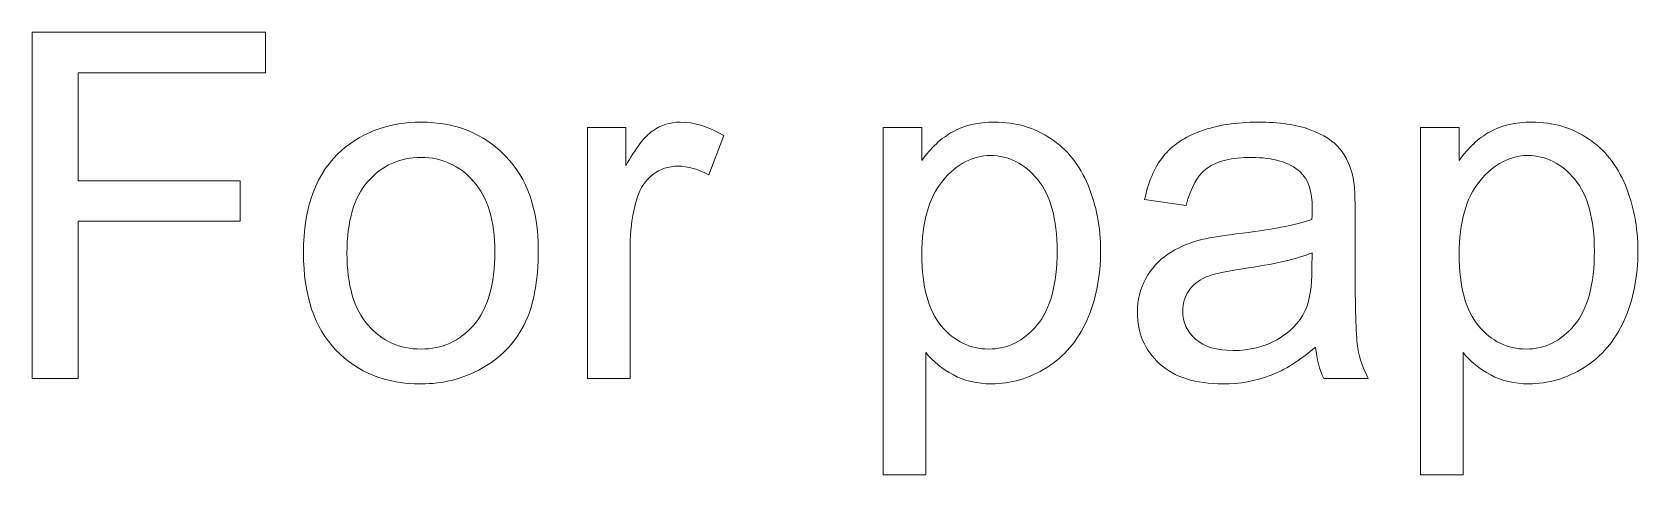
# Model space of a CAD drawing. Header units: millimetres. Extents: x -712 to 738, y -887 to 928.
# Drawn here: x -638.4 to -511.7, y 778.9 to 813.8 of the extents above; entities that cross this region are included whole.
import ezdxf

# ---------------------------------------------------------------- set-up
doc = ezdxf.new("R2010")
doc.units = ezdxf.units.MM
doc.header["$MEASUREMENT"] = 0
doc.layers.add('layer 1', color=7, linetype='Continuous')

msp = doc.modelspace()

# ---------------------------------------------------------------- linework, layer by layer
at = {"layer": 'layer 1', "color": 250, "lineweight": 9}
for points, knots in [([(-638.3809, 786.5035), (-638.3809, 786.5035), (-638.3809, 813.7845), (-638.3809, 813.7845), (-638.3809, 813.7845), (-638.3809, 813.7845), (-619.9777, 813.7845), (-619.9777, 813.7845), (-619.9777, 813.7845), (-619.9777, 813.7845), (-619.9777, 810.5839), (-619.9777, 810.5839), (-619.9777, 810.5839), (-619.9777, 810.5839), (-634.7613, 810.5839), (-634.7613, 810.5839), (-634.7613, 810.5839), (-634.7613, 810.5839), (-634.7613, 802.0872), (-634.7613, 802.0872), (-634.7613, 802.0872), (-634.7613, 802.0872), (-621.959, 802.0872), (-621.959, 802.0872), (-621.959, 802.0872), (-621.959, 802.0872), (-621.959, 798.8866), (-621.959, 798.8866), (-621.959, 798.8866), (-621.959, 798.8866), (-634.7613, 798.8866), (-634.7613, 798.8866), (-634.7613, 798.8866), (-634.7613, 798.8866), (-634.7613, 786.5035), (-634.7613, 786.5035), (-634.7613, 786.5035), (-634.7613, 786.5035), (-638.3809, 786.5035), (-638.3809, 786.5035)], [0, 0, 0, 0, 0.09090909, 0.09090909, 0.09090909, 0.09090909, 0.18181818, 0.18181818, 0.18181818, 0.18181818, 0.27272727, 0.27272727, 0.27272727, 0.27272727, 0.36363636, 0.36363636, 0.36363636, 0.36363636, 0.45454545, 0.45454545, 0.45454545, 0.45454545, 0.54545455, 0.54545455, 0.54545455, 0.54545455, 0.63636364, 0.63636364, 0.63636364, 0.63636364, 0.72727273, 0.72727273, 0.72727273, 0.72727273, 0.81818182, 0.81818182, 0.81818182, 0.81818182, 1, 1, 1, 1]), ([(-616.974, 796.3909), (-616.974, 800.0424), (-615.958, 802.7476), (-613.9195, 804.5066), (-613.9195, 804.5066), (-612.224, 805.9672), (-610.1474, 806.6975), (-607.7026, 806.6975), (-607.7026, 806.6975), (-604.991, 806.6975), (-602.7684, 805.8085), (-601.0411, 804.0304), (-601.0411, 804.0304), (-599.3202, 802.2586), (-598.4565, 799.8011), (-598.4565, 796.6704), (-598.4565, 796.6704), (-598.4565, 794.1302), (-598.8375, 792.1362), (-599.5996, 790.682), (-599.5996, 790.682), (-600.3616, 789.2278), (-601.4729, 788.0974), (-602.9335, 787.2909), (-602.9335, 787.2909), (-604.3877, 786.4844), (-605.9816, 786.0844), (-607.7026, 786.0844), (-607.7026, 786.0844), (-610.4713, 786.0844), (-612.7066, 786.9671), (-614.4149, 788.7388), (-614.4149, 788.7388), (-616.1231, 790.5106), (-616.974, 793.0634), (-616.974, 796.3909)], [0, 0, 0, 0, 0.1, 0.1, 0.1, 0.1, 0.2, 0.2, 0.2, 0.2, 0.3, 0.3, 0.3, 0.3, 0.4, 0.4, 0.4, 0.4, 0.5, 0.5, 0.5, 0.5, 0.6, 0.6, 0.6, 0.6, 0.7, 0.7, 0.7, 0.7, 0.8, 0.8, 0.8, 0.8, 1, 1, 1, 1]), ([(-594.5638, 786.5035), (-594.5638, 786.5035), (-594.5638, 806.2784), (-594.5638, 806.2784), (-594.5638, 806.2784), (-594.5638, 806.2784), (-591.5537, 806.2784), (-591.5537, 806.2784), (-591.5537, 806.2784), (-591.5537, 806.2784), (-591.5537, 803.2493), (-591.5537, 803.2493), (-591.5537, 803.2493), (-590.7853, 804.6527), (-590.0741, 805.5799), (-589.42, 806.0244), (-589.42, 806.0244), (-588.7659, 806.4752), (-588.0484, 806.6975), (-587.2673, 806.6975), (-587.2673, 806.6975), (-586.1369, 806.6975), (-584.9875, 806.3419), (-583.819, 805.637), (-583.819, 805.637), (-583.819, 805.637), (-585.0129, 802.5444), (-585.0129, 802.5444), (-585.0129, 802.5444), (-585.8257, 803.0016), (-586.6386, 803.2302), (-587.4514, 803.2302), (-587.4514, 803.2302), (-588.1817, 803.2302), (-588.8358, 803.008), (-589.4137, 802.5698), (-589.4137, 802.5698), (-589.9915, 802.1316), (-590.4043, 801.522), (-590.652, 800.7409), (-590.652, 800.7409), (-591.0266, 799.5534), (-591.2108, 798.2516), (-591.2108, 796.8355), (-591.2108, 796.8355), (-591.2108, 796.8355), (-591.2108, 786.5035), (-591.2108, 786.5035), (-591.2108, 786.5035), (-591.2108, 786.5035), (-594.5638, 786.5035), (-594.5638, 786.5035)], [0, 0, 0, 0, 0.07142857, 0.07142857, 0.07142857, 0.07142857, 0.14285714, 0.14285714, 0.14285714, 0.14285714, 0.21428571, 0.21428571, 0.21428571, 0.21428571, 0.28571429, 0.28571429, 0.28571429, 0.28571429, 0.35714286, 0.35714286, 0.35714286, 0.35714286, 0.42857143, 0.42857143, 0.42857143, 0.42857143, 0.5, 0.5, 0.5, 0.5, 0.57142857, 0.57142857, 0.57142857, 0.57142857, 0.64285714, 0.64285714, 0.64285714, 0.64285714, 0.71428571, 0.71428571, 0.71428571, 0.71428571, 0.78571429, 0.78571429, 0.78571429, 0.78571429, 0.85714286, 0.85714286, 0.85714286, 0.85714286, 1, 1, 1, 1]), ([(-571.2518, 778.9212), (-571.2518, 778.9212), (-571.2518, 806.2784), (-571.2518, 806.2784), (-571.2518, 806.2784), (-571.2518, 806.2784), (-568.2036, 806.2784), (-568.2036, 806.2784), (-568.2036, 806.2784), (-568.2036, 806.2784), (-568.2036, 803.6811), (-568.2036, 803.6811), (-568.2036, 803.6811), (-567.486, 804.6845), (-566.6732, 805.4401), (-565.7651, 805.9418), (-565.7651, 805.9418), (-564.8634, 806.4435), (-563.7648, 806.6975), (-562.4756, 806.6975), (-562.4756, 806.6975), (-560.7865, 806.6975), (-559.3005, 806.2657), (-558.0114, 805.3957), (-558.0114, 805.3957), (-556.7222, 804.532), (-555.7507, 803.3064), (-555.0902, 801.7316), (-555.0902, 801.7316), (-554.4361, 800.1503), (-554.1059, 798.423), (-554.1059, 796.537), (-554.1059, 796.537), (-554.1059, 794.524), (-554.4679, 792.7078), (-555.1918, 791.0884), (-555.1918, 791.0884), (-555.9158, 789.4754), (-556.9699, 788.2371), (-558.3543, 787.3735), (-558.3543, 787.3735), (-559.7323, 786.5162), (-561.1865, 786.0844), (-562.7106, 786.0844), (-562.7106, 786.0844), (-563.8283, 786.0844), (-564.8316, 786.3193), (-565.7143, 786.7893), (-565.7143, 786.7893), (-566.6033, 787.2592), (-567.3273, 787.8498), (-567.8988, 788.5674), (-567.8988, 788.5674), (-567.8988, 788.5674), (-567.8988, 778.9212), (-567.8988, 778.9212), (-567.8988, 778.9212), (-567.8988, 778.9212), (-571.2518, 778.9212), (-571.2518, 778.9212)], [0, 0, 0, 0, 0.0625, 0.0625, 0.0625, 0.0625, 0.125, 0.125, 0.125, 0.125, 0.1875, 0.1875, 0.1875, 0.1875, 0.25, 0.25, 0.25, 0.25, 0.3125, 0.3125, 0.3125, 0.3125, 0.375, 0.375, 0.375, 0.375, 0.4375, 0.4375, 0.4375, 0.4375, 0.5, 0.5, 0.5, 0.5, 0.5625, 0.5625, 0.5625, 0.5625, 0.625, 0.625, 0.625, 0.625, 0.6875, 0.6875, 0.6875, 0.6875, 0.75, 0.75, 0.75, 0.75, 0.8125, 0.8125, 0.8125, 0.8125, 0.875, 0.875, 0.875, 0.875, 1, 1, 1, 1]), ([(-537.1442, 788.9801), (-538.3889, 787.9196), (-539.5891, 787.1766), (-540.7385, 786.7385), (-540.7385, 786.7385), (-541.8879, 786.3003), (-543.1199, 786.0844), (-544.4407, 786.0844), (-544.4407, 786.0844), (-546.6126, 786.0844), (-548.2827, 786.6115), (-549.4511, 787.672), (-549.4511, 787.672), (-550.6196, 788.7261), (-551.2038, 790.0787), (-551.2038, 791.7235), (-551.2038, 791.7235), (-551.2038, 792.6887), (-550.9816, 793.5714), (-550.5434, 794.3715), (-550.5434, 794.3715), (-550.0989, 795.1717), (-549.521, 795.8067), (-548.8098, 796.2893), (-548.8098, 796.2893), (-548.0922, 796.772), (-547.292, 797.1403), (-546.3966, 797.3879), (-546.3966, 797.3879), (-545.7362, 797.5594), (-544.7392, 797.7245), (-543.412, 797.8896), (-543.412, 797.8896), (-540.7068, 798.2071), (-538.7064, 798.5945), (-537.43, 799.039), (-537.43, 799.039), (-537.4173, 799.4962), (-537.4109, 799.7884), (-537.4109, 799.909), (-537.4109, 799.909), (-537.4109, 801.268), (-537.7285, 802.2269), (-538.3635, 802.7857), (-538.3635, 802.7857), (-539.2208, 803.5414), (-540.4972, 803.9161), (-542.1864, 803.9161), (-542.1864, 803.9161), (-543.7676, 803.9161), (-544.9361, 803.6367), (-545.6854, 803.0842), (-545.6854, 803.0842), (-546.4411, 802.5317), (-546.9936, 801.5538), (-547.3555, 800.144), (-547.3555, 800.144), (-547.3555, 800.144), (-550.6323, 800.6012), (-550.6323, 800.6012), (-550.6323, 800.6012), (-550.3338, 802.0046), (-549.8449, 803.1413), (-549.159, 804.005), (-549.159, 804.005), (-548.4732, 804.8686), (-547.4825, 805.529), (-546.1871, 805.999), (-546.1871, 805.999), (-544.898, 806.4625), (-543.3929, 806.6975), (-541.6911, 806.6975), (-541.6911, 806.6975), (-540.0019, 806.6975), (-538.6239, 806.5006), (-537.5634, 806.1006), (-537.5634, 806.1006), (-536.5092, 805.7005), (-535.7281, 805.2052), (-535.2328, 804.6019), (-535.2328, 804.6019), (-534.7375, 803.9986), (-534.3882, 803.2366), (-534.185, 802.3158), (-534.185, 802.3158), (-534.077, 801.7443), (-534.0199, 800.7155), (-534.0199, 799.2359), (-534.0199, 799.2359), (-534.0199, 799.2359), (-534.0199, 794.7907), (-534.0199, 794.7907), (-534.0199, 794.7907), (-534.0199, 791.6854), (-533.95, 789.7231), (-533.8103, 788.8912), (-533.8103, 788.8912), (-533.677, 788.0593), (-533.3975, 787.2655), (-532.9911, 786.5035), (-532.9911, 786.5035), (-532.9911, 786.5035), (-536.4965, 786.5035), (-536.4965, 786.5035), (-536.4965, 786.5035), (-536.8331, 787.2084), (-537.049, 788.0339), (-537.1442, 788.9801)], [0, 0, 0, 0, 0.03571429, 0.03571429, 0.03571429, 0.03571429, 0.07142857, 0.07142857, 0.07142857, 0.07142857, 0.10714286, 0.10714286, 0.10714286, 0.10714286, 0.14285714, 0.14285714, 0.14285714, 0.14285714, 0.17857143, 0.17857143, 0.17857143, 0.17857143, 0.21428571, 0.21428571, 0.21428571, 0.21428571, 0.25, 0.25, 0.25, 0.25, 0.28571429, 0.28571429, 0.28571429, 0.28571429, 0.32142857, 0.32142857, 0.32142857, 0.32142857, 0.35714286, 0.35714286, 0.35714286, 0.35714286, 0.39285714, 0.39285714, 0.39285714, 0.39285714, 0.42857143, 0.42857143, 0.42857143, 0.42857143, 0.46428571, 0.46428571, 0.46428571, 0.46428571, 0.5, 0.5, 0.5, 0.5, 0.53571429, 0.53571429, 0.53571429, 0.53571429, 0.57142857, 0.57142857, 0.57142857, 0.57142857, 0.60714286, 0.60714286, 0.60714286, 0.60714286, 0.64285714, 0.64285714, 0.64285714, 0.64285714, 0.67857143, 0.67857143, 0.67857143, 0.67857143, 0.71428571, 0.71428571, 0.71428571, 0.71428571, 0.75, 0.75, 0.75, 0.75, 0.78571429, 0.78571429, 0.78571429, 0.78571429, 0.82142857, 0.82142857, 0.82142857, 0.82142857, 0.85714286, 0.85714286, 0.85714286, 0.85714286, 0.89285714, 0.89285714, 0.89285714, 0.89285714, 0.92857143, 0.92857143, 0.92857143, 0.92857143, 1, 1, 1, 1]), ([(-528.8698, 778.9212), (-528.8698, 778.9212), (-528.8698, 806.2784), (-528.8698, 806.2784), (-528.8698, 806.2784), (-528.8698, 806.2784), (-525.8216, 806.2784), (-525.8216, 806.2784), (-525.8216, 806.2784), (-525.8216, 806.2784), (-525.8216, 803.6811), (-525.8216, 803.6811), (-525.8216, 803.6811), (-525.104, 804.6845), (-524.2912, 805.4401), (-523.3831, 805.9418), (-523.3831, 805.9418), (-522.4814, 806.4435), (-521.3828, 806.6975), (-520.0936, 806.6975), (-520.0936, 806.6975), (-518.4045, 806.6975), (-516.9185, 806.2657), (-515.6294, 805.3957), (-515.6294, 805.3957), (-514.3402, 804.532), (-513.3687, 803.3064), (-512.7082, 801.7316), (-512.7082, 801.7316), (-512.0541, 800.1503), (-511.7239, 798.423), (-511.7239, 796.537), (-511.7239, 796.537), (-511.7239, 794.524), (-512.0859, 792.7078), (-512.8098, 791.0884), (-512.8098, 791.0884), (-513.5338, 789.4754), (-514.5879, 788.2371), (-515.9723, 787.3735), (-515.9723, 787.3735), (-517.3503, 786.5162), (-518.8045, 786.0844), (-520.3286, 786.0844), (-520.3286, 786.0844), (-521.4463, 786.0844), (-522.4496, 786.3193), (-523.3323, 786.7893), (-523.3323, 786.7893), (-524.2213, 787.2592), (-524.9453, 787.8498), (-525.5168, 788.5674), (-525.5168, 788.5674), (-525.5168, 788.5674), (-525.5168, 778.9212), (-525.5168, 778.9212), (-525.5168, 778.9212), (-525.5168, 778.9212), (-528.8698, 778.9212), (-528.8698, 778.9212)], [0, 0, 0, 0, 0.0625, 0.0625, 0.0625, 0.0625, 0.125, 0.125, 0.125, 0.125, 0.1875, 0.1875, 0.1875, 0.1875, 0.25, 0.25, 0.25, 0.25, 0.3125, 0.3125, 0.3125, 0.3125, 0.375, 0.375, 0.375, 0.375, 0.4375, 0.4375, 0.4375, 0.4375, 0.5, 0.5, 0.5, 0.5, 0.5625, 0.5625, 0.5625, 0.5625, 0.625, 0.625, 0.625, 0.625, 0.6875, 0.6875, 0.6875, 0.6875, 0.75, 0.75, 0.75, 0.75, 0.8125, 0.8125, 0.8125, 0.8125, 0.875, 0.875, 0.875, 0.875, 1, 1, 1, 1]), ([(-613.5449, 796.3846), (-613.5449, 793.8572), (-612.9924, 791.9648), (-611.8874, 790.7138), (-611.8874, 790.7138), (-610.7761, 789.4564), (-609.3854, 788.8277), (-607.7026, 788.8277), (-607.7026, 788.8277), (-606.0388, 788.8277), (-604.6544, 789.4564), (-603.5431, 790.7201), (-603.5431, 790.7201), (-602.4382, 791.9838), (-601.8857, 793.908), (-601.8857, 796.4925), (-601.8857, 796.4925), (-601.8857, 798.9311), (-602.4445, 800.779), (-603.5558, 802.03), (-603.5558, 802.03), (-604.6671, 803.2874), (-606.0515, 803.9161), (-607.7026, 803.9161), (-607.7026, 803.9161), (-609.3854, 803.9161), (-610.7761, 803.2937), (-611.8874, 802.0427), (-611.8874, 802.0427), (-612.9924, 800.7917), (-613.5449, 798.9057), (-613.5449, 796.3846)], [0, 0, 0, 0, 0.11111111, 0.11111111, 0.11111111, 0.11111111, 0.22222222, 0.22222222, 0.22222222, 0.22222222, 0.33333333, 0.33333333, 0.33333333, 0.33333333, 0.44444444, 0.44444444, 0.44444444, 0.44444444, 0.55555556, 0.55555556, 0.55555556, 0.55555556, 0.66666667, 0.66666667, 0.66666667, 0.66666667, 0.77777778, 0.77777778, 0.77777778, 0.77777778, 1, 1, 1, 1]), ([(-568.2036, 796.2703), (-568.2036, 793.7365), (-567.6892, 791.8632), (-566.6668, 790.6503), (-566.6668, 790.6503), (-565.6381, 789.4373), (-564.3934, 788.8277), (-562.9329, 788.8277), (-562.9329, 788.8277), (-561.4469, 788.8277), (-560.1768, 789.4564), (-559.1227, 790.7138), (-559.1227, 790.7138), (-558.0622, 791.9711), (-557.5351, 793.9143), (-557.5351, 796.5497), (-557.5351, 796.5497), (-557.5351, 799.0644), (-558.0495, 800.9441), (-559.0846, 802.1951), (-559.0846, 802.1951), (-560.1197, 803.4461), (-561.3516, 804.0685), (-562.7868, 804.0685), (-562.7868, 804.0685), (-564.2093, 804.0685), (-565.4666, 803.4017), (-566.5589, 802.0745), (-566.5589, 802.0745), (-567.6575, 800.7409), (-568.2036, 798.8104), (-568.2036, 796.2703)], [0, 0, 0, 0, 0.11111111, 0.11111111, 0.11111111, 0.11111111, 0.22222222, 0.22222222, 0.22222222, 0.22222222, 0.33333333, 0.33333333, 0.33333333, 0.33333333, 0.44444444, 0.44444444, 0.44444444, 0.44444444, 0.55555556, 0.55555556, 0.55555556, 0.55555556, 0.66666667, 0.66666667, 0.66666667, 0.66666667, 0.77777778, 0.77777778, 0.77777778, 0.77777778, 1, 1, 1, 1]), ([(-525.8216, 796.2703), (-525.8216, 793.7365), (-525.3072, 791.8632), (-524.2848, 790.6503), (-524.2848, 790.6503), (-523.2561, 789.4373), (-522.0114, 788.8277), (-520.5509, 788.8277), (-520.5509, 788.8277), (-519.0649, 788.8277), (-517.7948, 789.4564), (-516.7407, 790.7138), (-516.7407, 790.7138), (-515.6802, 791.9711), (-515.1531, 793.9143), (-515.1531, 796.5497), (-515.1531, 796.5497), (-515.1531, 799.0644), (-515.6675, 800.9441), (-516.7026, 802.1951), (-516.7026, 802.1951), (-517.7377, 803.4461), (-518.9696, 804.0685), (-520.4048, 804.0685), (-520.4048, 804.0685), (-521.8273, 804.0685), (-523.0846, 803.4017), (-524.1769, 802.0745), (-524.1769, 802.0745), (-525.2755, 800.7409), (-525.8216, 798.8104), (-525.8216, 796.2703)], [0, 0, 0, 0, 0.11111111, 0.11111111, 0.11111111, 0.11111111, 0.22222222, 0.22222222, 0.22222222, 0.22222222, 0.33333333, 0.33333333, 0.33333333, 0.33333333, 0.44444444, 0.44444444, 0.44444444, 0.44444444, 0.55555556, 0.55555556, 0.55555556, 0.55555556, 0.66666667, 0.66666667, 0.66666667, 0.66666667, 0.77777778, 0.77777778, 0.77777778, 0.77777778, 1, 1, 1, 1]), ([(-537.4109, 796.41), (-538.6302, 795.9147), (-540.4591, 795.4955), (-542.8976, 795.1526), (-542.8976, 795.1526), (-544.282, 794.9558), (-545.2599, 794.7335), (-545.8315, 794.4858), (-545.8315, 794.4858), (-546.403, 794.2382), (-546.8412, 793.8762), (-547.1523, 793.4063), (-547.1523, 793.4063), (-547.4635, 792.93), (-547.6223, 792.4029), (-547.6223, 791.8187), (-547.6223, 791.8187), (-547.6223, 790.936), (-547.2857, 790.193), (-546.6062, 789.6025), (-546.6062, 789.6025), (-545.9267, 789.0119), (-544.9361, 788.7134), (-543.6343, 788.7134), (-543.6343, 788.7134), (-542.3451, 788.7134), (-541.1957, 788.9928), (-540.186, 789.558), (-540.186, 789.558), (-539.1827, 790.1168), (-538.4397, 790.8852), (-537.9698, 791.8568), (-537.9698, 791.8568), (-537.6078, 792.6125), (-537.43, 793.7238), (-537.43, 795.1907), (-537.43, 795.1907), (-537.43, 795.1907), (-537.4109, 796.41), (-537.4109, 796.41)], [0, 0, 0, 0, 0.09090909, 0.09090909, 0.09090909, 0.09090909, 0.18181818, 0.18181818, 0.18181818, 0.18181818, 0.27272727, 0.27272727, 0.27272727, 0.27272727, 0.36363636, 0.36363636, 0.36363636, 0.36363636, 0.45454545, 0.45454545, 0.45454545, 0.45454545, 0.54545455, 0.54545455, 0.54545455, 0.54545455, 0.63636364, 0.63636364, 0.63636364, 0.63636364, 0.72727273, 0.72727273, 0.72727273, 0.72727273, 0.81818182, 0.81818182, 0.81818182, 0.81818182, 1, 1, 1, 1])]:
    msp.add_open_spline(points, degree=3, knots=knots, dxfattribs=at)

doc.saveas('drawing.dxf')
